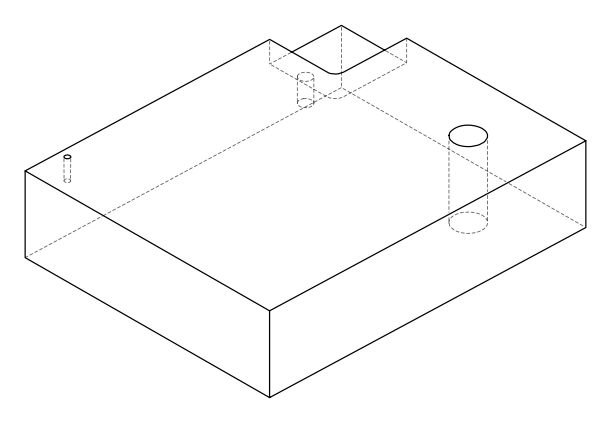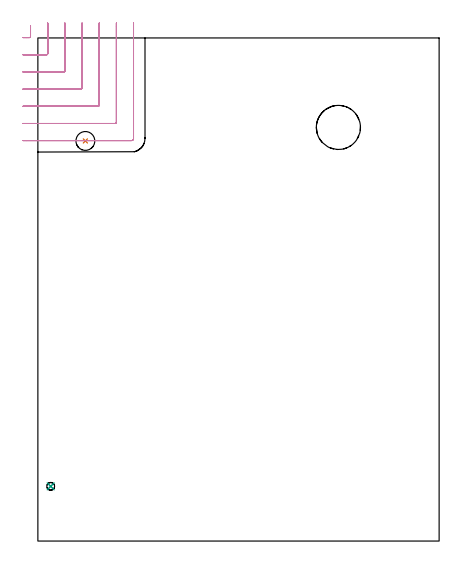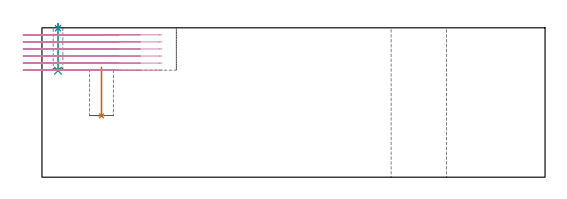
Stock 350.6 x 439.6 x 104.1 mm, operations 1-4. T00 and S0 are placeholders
(PLAN: 5 operations, 4 tool changes, 16.3 min)
(1 INDEXABLE_INSERT_DRILL_BLIND_HOLE_FROM_SOLID | STEP1POCKET | NXT0302_004 | 0.14 min | 13056 mm3)
(2 SPOT_DRILL | STEP1POCKET_1 | NXT0321_9005460120000 | 0.03 min | 0 mm3)
(3 DRILL_BLIND_HOLE_INTO_CENTER | STEP1POCKET_1 | NXT0301_039 | 0.13 min | 1043 mm3)
(4 MILL_CORNER_NOTCH_RECTANGULAR | CORNER_NOTCH_RECTANGULAR | UGT0201_136 | Follow Part, ap 5, ae 75% | 10.18 min | 268110 mm3)
(5 MILL_THROUGH_HOLE_FROM_SOLID_MATERIAL | STEP1HOLE | UGT0201_018 | Circular | 5.79 min | 121189 mm3)
(TOOL NXT0302_004 | Index. Insert Drill 16.5mm [880-D1650L20-05] | D16.5 PA176 FL83 Z2)
(TOOL NXT0321_9005460120000 | NC Spot Drill, 142deg, 12mm, Carbide, Uncoated | D12 PA142 FL30 Z2)
(TOOL NXT0301_039 | Carbide Drill 6.8mm [860.1-0680-034A1-MM 2214] | D6.8 PA140 FL53 Z2)
(TOOL UGT0201_136 | Carbide End Mill 20.0 | D20 FL30 Z4)
(TOOL UGT0201_018 | End mill 30 mm | D30 FL50 Z4)
(OP 1 INDEXABLE_INSERT_DRILL_BLIND_HOLE_FROM_SOLID)
G17 G21 G94 G90
T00 M6
G54
G17 G0 G90 X41.5 Y349.6 S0 M3
G43 Z114.1 H1
G94 G81 G98 Z42.7 F250. R76.6
G80
M5
M2
(OP 2 SPOT_DRILL)
G17 G21 G94 G90
T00 M6
G54
G17 G0 G90 X11.2 Y47.8 S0 M3
G43 Z114.1 H0
G94 G81 G98 Z103.807 F250. R107.1
G80
M5
M2
(OP 3 DRILL_BLIND_HOLE_INTO_CENTER)
G17 G21 G94 G90
T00 M6
G54
G17 G0 G90 X11.2 Y47.8 S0 M3
G43 Z114.1 H1
G94 G81 G98 Z74.2 F250. R106.1
G80
M5
M2
(OP 4 MILL_CORNER_NOTCH_RECTANGULAR)
G17 G21 G94 G90
T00 M6
G54
G17 G0 G90 X-12.995 Y439.9 S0 M3
G43 Z114.1 H0
Z99.183
G94 G1 X-9.995 F250.
X-7.393 F500.
G3 X-6.4 Y440.893 R1.
G1 Y447.284
Y450.284 F250.
G0 Z114.1
X-13. Y424.9
Z99.183
G1 X-10.
X7.606 F500.
G3 X8.6 Y425.894 R1.
G1 Y449.6
Y452.6 F250.
G0 Z114.1
X-13. Y409.9
Z99.183
G1 X-10.
X22.606 F500.
G3 X23.6 Y410.894 R1.
G1 Y449.6
Y452.6 F250.
G0 Z114.1
X-13. Y394.9
Z99.183
G1 X-10.
X37.606 F500.
G3 X38.6 Y395.895 R1.
G1 Y449.6
Y452.6 F250.
G0 Z114.1
X-13. Y379.9
Z99.183
G1 X-10.
X52.605 F500.
G3 X53.6 Y380.895 R1.
G1 Y449.6
Y452.6 F250.
G0 Z114.1
X-13. Y364.9
Z99.183
G1 X-10.
X67.605 F500.
G3 X68.6 Y365.895 R1.
G1 Y449.6
Y452.6 F250.
G0 Z114.1
X-13. Y349.9
Z99.183
G1 X-10.
X81.7 F500.
G3 X83.6 Y351.8 R1.9
G1 Y449.6
Y452.6 F250.
G0 Z114.1
X-12.995 Y439.9
Z94.267
G1 X-9.995
X-7.393 F500.
G3 X-6.4 Y440.893 R1.
G1 Y447.284
Y450.284 F250.
G0 Z114.1
X-13. Y424.9
Z94.267
G1 X-10.
X7.606 F500.
G3 X8.6 Y425.894 R1.
G1 Y449.6
Y452.6 F250.
G0 Z114.1
X-13. Y409.9
Z94.267
G1 X-10.
X22.606 F500.
G3 X23.6 Y410.894 R1.
G1 Y449.6
Y452.6 F250.
G0 Z114.1
X-13. Y394.9
Z94.267
G1 X-10.
X37.606 F500.
G3 X38.6 Y395.894 R1.
G1 Y449.6
Y452.6 F250.
G0 Z114.1
X-13. Y379.9
Z94.267
G1 X-10.
X52.605 F500.
G3 X53.6 Y380.895 R1.
G1 Y449.6
Y452.6 F250.
G0 Z114.1
X-13. Y364.9
Z94.267
G1 X-10.
X67.605 F500.
G3 X68.6 Y365.895 R1.
G1 Y449.6
Y452.6 F250.
G0 Z114.1
X-13. Y349.9
Z94.267
G1 X-10.
X81.7 F500.
G3 X83.6 Y351.8 R1.9
G1 Y449.6
Y452.6 F250.
G0 Z114.1
X-12.995 Y439.9
Z89.35
G1 X-9.995
X-7.393 F500.
G3 X-6.4 Y440.893 R1.
G1 Y447.284
Y450.284 F250.
G0 Z114.1
X-13. Y424.9
Z89.35
G1 X-10.
X7.606 F500.
G3 X8.6 Y425.894 R1.
G1 Y449.6
Y452.6 F250.
G0 Z114.1
X-13. Y409.9
Z89.35
G1 X-10.
X22.606 F500.
G3 X23.6 Y410.894 R1.
G1 Y449.6
Y452.6 F250.
G0 Z114.1
X-13. Y394.9
Z89.35
G1 X-10.
X37.606 F500.
G3 X38.6 Y395.894 R1.
G1 Y449.6
Y452.6 F250.
G0 Z114.1
X-13. Y379.9
Z89.35
G1 X-10.
X52.605 F500.
G3 X53.6 Y380.895 R1.
G1 Y449.6
Y452.6 F250.
G0 Z114.1
X-13. Y364.9
Z89.35
G1 X-10.
X67.605 F500.
G3 X68.6 Y365.895 R1.
G1 Y449.6
Y452.6 F250.
G0 Z114.1
X-13. Y349.9
Z89.35
G1 X-10.
X81.7 F500.
G3 X83.6 Y351.8 R1.9
G1 Y449.6
Y452.6 F250.
G0 Z114.1
X-12.995 Y439.9
Z84.433
G1 X-9.995
X-7.393 F500.
G3 X-6.4 Y440.893 R1.
G1 Y447.284
Y450.284 F250.
G0 Z114.1
X-13. Y424.9
Z84.433
G1 X-10.
X7.606 F500.
G3 X8.6 Y425.894 R1.
G1 Y449.6
Y452.6 F250.
G0 Z114.1
X-13. Y409.9
Z84.433
G1 X-10.
X22.606 F500.
G3 X23.6 Y410.894 R1.
G1 Y449.6
Y452.6 F250.
G0 Z114.1
X-13. Y394.9
Z84.433
G1 X-10.
X37.606 F500.
G3 X38.6 Y395.894 R1.
G1 Y449.6
Y452.6 F250.
G0 Z114.1
X-13. Y379.9
Z84.433
G1 X-10.
X52.605 F500.
G3 X53.6 Y380.895 R1.
G1 Y449.6
Y452.6 F250.
G0 Z114.1
X-13. Y364.9
Z84.433
G1 X-10.
X67.605 F500.
G3 X68.6 Y365.895 R1.
G1 Y449.6
Y452.6 F250.
G0 Z114.1
X-13. Y349.9
Z84.433
G1 X-10.
X81.7 F500.
G3 X83.6 Y351.8 R1.9
G1 Y449.6
Y452.6 F250.
G0 Z114.1
X-12.995 Y439.9
Z79.517
G1 X-9.995
X-7.393 F500.
G3 X-6.4 Y440.893 R1.
G1 Y447.284
Y450.284 F250.
G0 Z114.1
X-13. Y424.9
Z79.517
G1 X-10.
X7.606 F500.
G3 X8.6 Y425.894 R1.
G1 Y449.6
Y452.6 F250.
G0 Z114.1
X-13. Y409.9
Z79.517
G1 X-10.
X22.606 F500.
G3 X23.6 Y410.894 R1.
G1 Y449.6
Y452.6 F250.
G0 Z114.1
X-13. Y394.9
Z79.517
G1 X-10.
X37.606 F500.
G3 X38.6 Y395.894 R1.
G1 Y449.6
Y452.6 F250.
G0 Z114.1
X-13. Y379.9
Z79.517
G1 X-10.
X52.605 F500.
G3 X53.6 Y380.895 R1.
G1 Y449.6
Y452.6 F250.
G0 Z114.1
X-13. Y364.9
Z79.517
G1 X-10.
X67.605 F500.
G3 X68.6 Y365.895 R1.
G1 Y449.6
Y452.6 F250.
G0 Z114.1
X-13. Y349.9
Z79.517
G1 X-10.
X81.7 F500.
G3 X83.6 Y351.8 R1.9
G1 Y449.6
Y452.6 F250.
G0 Z114.1
X-12.995 Y439.9
Z74.6
G1 X-9.995
X-7.393 F500.
G3 X-6.4 Y440.893 R1.
G1 Y447.284
Y450.284 F250.
G0 Z114.1
X-13. Y424.9
Z74.6
G1 X-10.
X7.606 F500.
G3 X8.6 Y425.894 R1.
G1 Y449.6
Y452.6 F250.
G0 Z114.1
X-13. Y409.9
Z74.6
G1 X-10.
X22.606 F500.
G3 X23.6 Y410.894 R1.
G1 Y449.6
Y452.6 F250.
G0 Z114.1
X-13. Y394.9
Z74.6
G1 X-10.
X37.606 F500.
G3 X38.6 Y395.894 R1.
G1 Y449.6
Y452.6 F250.
G0 Z114.1
X-13. Y379.9
Z74.6
G1 X-10.
X52.605 F500.
G3 X53.6 Y380.895 R1.
G1 Y449.6
Y452.6 F250.
G0 Z114.1
X-13. Y364.9
Z74.6
G1 X-10.
X67.605 F500.
G3 X68.6 Y365.895 R1.
G1 Y449.6
Y452.6 F250.
G0 Z114.1
X-13. Y349.9
Z74.6
G1 X-10.
X81.7 F500.
G3 X83.6 Y351.8 R1.9
G1 Y449.6
Y452.6 F250.
G0 Z114.1
M5
M2
